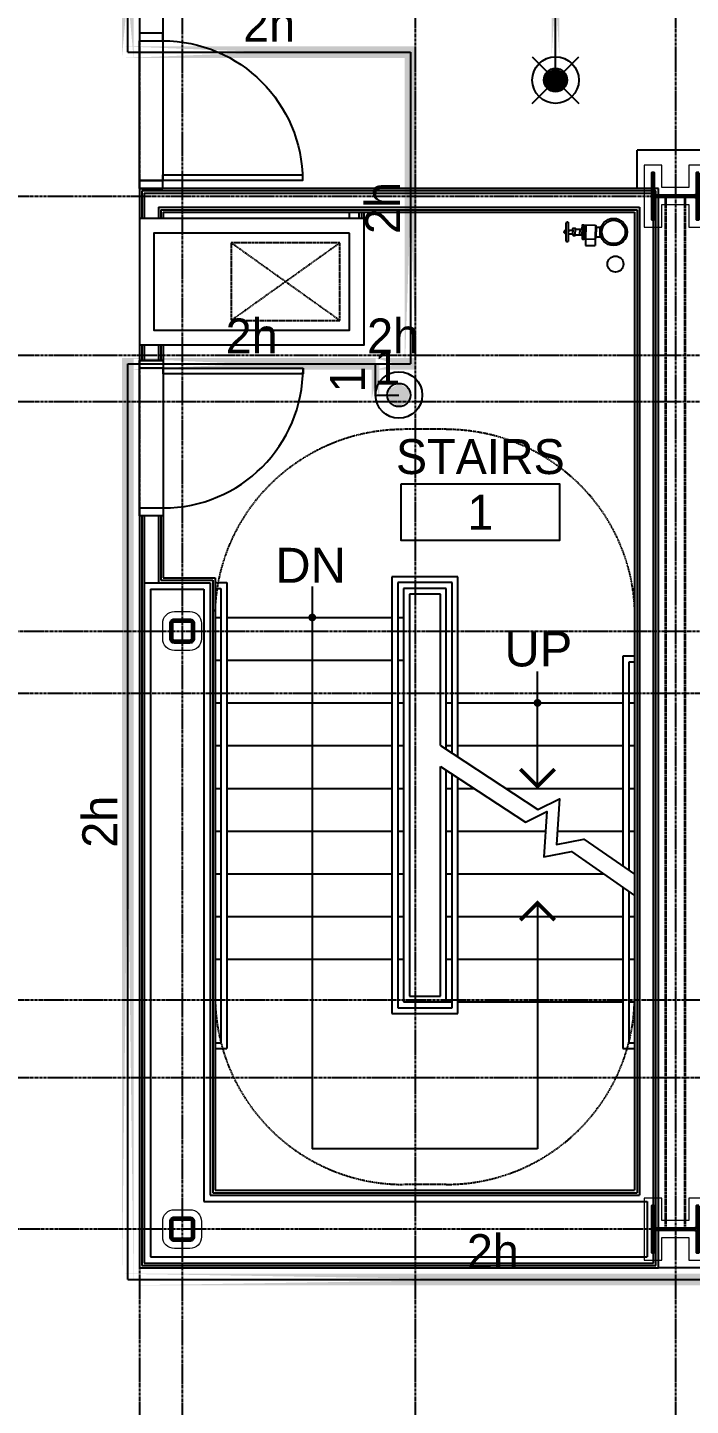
# Model space of a CAD drawing. Header units: inches. Extents: x -6955 to 13123, y -1334 to 3701.
# Drawn here: x 532.8 to 703.5, y 1654.2 to 2009 of the extents above; entities that cross this region are included whole.
import ezdxf
from ezdxf.enums import TextEntityAlignment as Align

# ---------------------------------------------------------------- set-up
doc = ezdxf.new("R2010")
doc.units = ezdxf.units.IN
doc.header["$MEASUREMENT"] = 0
doc.linetypes.add('CENTER2', pattern=[1.125, 0.75, -0.125, 0.125, -0.125])
doc.linetypes.add('HIDDEN2', pattern=[0.1875, 0.125, -0.0625])
for name, color, linetype, lineweight in [('A-Anno-Text', 7, 'Continuous', 25), ('A-Detl-Hatch', 1, 'Continuous', 18), ('A-Detl-Wide', 2, 'Continuous', 35), ('S-Detl-Hatch', 1, 'Continuous', 18), ('S-Detl-Wide', 3, 'Continuous', 35)]:
    doc.layers.add(name, color=color, linetype=linetype, lineweight=lineweight)
for name, color, linetype in [('A-Door', 7, 'Continuous'), ('A-Door-Head', 8, 'Continuous'), ('A-Flor-Hral', 7, 'Continuous'), ('A-Flor-Strs', 8, 'Continuous'), ('A-Grid(SmallScale)', 11, 'CENTER2'), ('A-HVAC', 6, 'HIDDEN2'), ('A-Tag-Rm(Scale)', 7, 'Continuous'), ('A-Wall-Full', 7, 'Continuous'), ('A-Wall-Hatch', 15, 'Continuous'), ('details', 7, 'Continuous'), ('headdn', 7, 'Continuous'), ('PIPEBL', 4, 'Continuous'), ('pipemn', 6, 'Continuous'), ('PIPESPC', 7, 'Continuous'), ('S-Grid-Iden', 7, 'Continuous'), ('TIDYPIPE', 7, 'Continuous')]:
    doc.layers.add(name, color=color, linetype=linetype)
doc.styles.add('G1DIM', font='arial.ttf')
doc.styles.add('PIPE', font='PIPE.SHX')

# ---------------------------------------------------------------- blocks, each defined once
blk = doc.blocks.new('Door 36in')
blk.add_lwpolyline([(0, 36), (1.5, 36), (1.5, 0), (0, 0)], close=True)
blk.add_arc((0, 0), 36, 0, 90)
blk = doc.blocks.new('*U19')
at = {"layer": 'A-Detl-Hatch'}
h = blk.add_hatch(dxfattribs=at)
h.set_pattern_fill('ANSI32', color=256, scale=6, style=0)
h.set_pattern_definition([(45, (0, -6.06), (-1.591, 1.591), []), (45, (1.0607, -6.06), (-1.591, 1.591), [])])
edge = h.paths.add_edge_path()
edge.add_line((6, -12.12), (6, -11.515))
edge.add_line((6, -11.515), (0.795, -11.515))
edge.add_arc((0.795, -10.915), 0.6, 180, 270, ccw=False)
edge.add_line((0.195, -10.915), (0.195, -1.205))
edge.add_arc((0.795, -1.205), 0.6, 90, 180, ccw=False)
edge.add_line((0.795, -0.605), (6, -0.605))
edge.add_line((6, -0.605), (6, 0))
edge.add_line((6, 0), (-6, 0))
edge.add_line((-6, 0), (-6, -0.605))
edge.add_line((-6, -0.605), (-0.795, -0.605))
edge.add_arc((-0.795, -1.205), 0.6, 0, 90, ccw=False)
edge.add_line((-0.195, -1.205), (-0.195, -10.915))
edge.add_arc((-0.795, -10.915), 0.6, 270, 360, ccw=False)
edge.add_line((-0.795, -11.515), (-6, -11.515))
edge.add_line((-6, -11.515), (-6, -12.12))
edge.add_line((-6, -12.12), (6, -12.12))
at = {"color": 0, "linetype": 'ByBlock'}
blk.add_lwpolyline([(6, -12.12), (6, -11.515), (0.795, -11.515, -0.4142136), (0.195, -10.915), (0.195, -1.205, -0.4142136), (0.795, -0.605), (6, -0.605), (6, 0), (-6, 0), (-6, -0.605), (-0.795, -0.605, -0.4142136), (-0.195, -1.205), (-0.195, -10.915, -0.4142136), (-0.795, -11.515), (-6, -11.515), (-6, -12.12)], format="xyb", close=True, dxfattribs=at)
blk = doc.blocks.new('W12X65')
at = {"layer": 'S-Detl-Hatch'}
blk.add_lwpolyline([(13860.59, -7310.28), (13860.59, -7305.67), (13854.79, -7305.67), (13854.79, -7298.76), (13860.59, -7298.76), (13860.59, -7294.16), (13844.59, -7294.16), (13844.59, -7298.76), (13850.4, -7298.76), (13850.4, -7305.67), (13844.59, -7305.67), (13844.59, -7310.28)], close=True, dxfattribs=at)
at = {"layer": 'A-Detl-Wide'}
blk.add_blockref('*U19', (13852.59, -7296.16), dxfattribs=at)
blk = doc.blocks.new('*U40')
at = {"layer": 'A-Detl-Hatch'}
h = blk.add_hatch(dxfattribs=at)
h.set_pattern_fill('ANSI32', color=256, scale=6, style=0)
h.set_pattern_definition([(45, (-3, 0), (-1.591, 1.591), []), (45, (-1.9393, 0), (-1.591, 1.591), [])])
edge = h.paths.add_edge_path(flags=0)
edge.add_line((-2, -0.5), (2, -0.5))
edge.add_arc((2, -1), 0.5, 0, 90, ccw=False)
edge.add_line((2.5, -1), (2.5, -5))
edge.add_arc((2, -5), 0.5, -90, 0, ccw=False)
edge.add_line((2, -5.5), (-2, -5.5))
edge.add_arc((-2, -5), 0.5, 180, 270, ccw=False)
edge.add_line((-2.5, -5), (-2.5, -1))
edge.add_arc((-2, -1), 0.5, 90, 180, ccw=False)
edge = h.paths.add_edge_path(flags=0)
edge.add_line((-2, 0), (2, 0))
edge.add_arc((2, -1), 1, 0, 90, ccw=False)
edge.add_line((3, -1), (3, -5))
edge.add_arc((2, -5), 1, -90, 0, ccw=False)
edge.add_line((2, -6), (-2, -6))
edge.add_arc((-2, -5), 1, 180, 270, ccw=False)
edge.add_line((-3, -5), (-3, -1))
edge.add_arc((-2, -1), 1, 90, 180, ccw=False)
at = {"color": 0, "linetype": 'ByBlock'}
for points in [[(-2, 0), (2, 0, -0.414214), (3, -1), (3, -5, -0.414214), (2, -6), (-2, -6, -0.414214), (-3, -5), (-3, -1, -0.414214)], [(-2, -0.5), (2, -0.5, -0.414214), (2.5, -1), (2.5, -5, -0.414214), (2, -5.5), (-2, -5.5, -0.414214), (-2.5, -5), (-2.5, -1, -0.414214)]]:
    blk.add_lwpolyline(points, format="xyb", close=True, dxfattribs=at)
blk = doc.blocks.new('HSS 6X6')
at = {"layer": 'S-Detl-Hatch'}
blk.add_lwpolyline([(13836.95, -7384.91), (13840.95, -7384.91, -0.414214), (13843.95, -7387.91), (13843.95, -7391.91, -0.414214), (13840.95, -7394.91), (13836.95, -7394.91, -0.414214), (13833.95, -7391.91), (13833.95, -7387.91, -0.414214)], format="xyb", close=True, dxfattribs=at)
at = {"layer": 'A-Detl-Wide'}
blk.add_blockref('*U40', (13838.95, -7386.91), dxfattribs=at)
blk = doc.blocks.new('36in door')
blk.add_lwpolyline([(-1.5, -36), (0, -36), (0, 0), (-1.5, 0)], close=True)
blk.add_arc((0, 0), 36, 180, 270)
blk = doc.blocks.new('Rm Tag')
blk.add_lwpolyline([(-0.2124, 0.0759), (0.2124, 0.0759), (0.2124, -0.0759), (-0.2124, -0.0759)], close=True)
for p in [(0, 0.2858), (0, 0.1493), (0, 0)]:
    blk.add_attdef('XXX', text='', height=0.0938).set_placement(p, align=Align.MIDDLE_CENTER)
blk = doc.blocks.new('st clearance 1')
at = {"linetype": 'HIDDEN2'}
blk.add_line((19.5, 48.5), (30.5, 48.5), dxfattribs=at)
for centre, start, end in [((19.5, 0), 90, 178.2277), ((30.5, 0), 1.7723, 90)]:
    blk.add_arc(centre, 48.5, start, end, dxfattribs=at)
blk = doc.blocks.new('A$C6DF4342F')
at = {"layer": 'A-HVAC'}
for p, q in [((3.92, 6.13), (31.92, -13.87)), ((3.92, -13.87), (31.92, 6.13))]:
    blk.add_line(p, q, dxfattribs=at)
blk.add_lwpolyline([(3.92, 6.13), (31.92, 6.13), (31.92, -13.87), (3.92, -13.87)], close=True, dxfattribs=at)
blk = doc.blocks.new('dpend2')
for p, q in [((-6, -6), (6, 6)), ((6, -6), (-6, 6))]:
    blk.add_line(p, q)
for radius in [6, 3]:
    blk.add_circle((0, 0), radius)
for points in [[(0, 0), (-3, 0), (-2.08, 2.07)], [(0, 0), (-3, 0), (-2.08, -2.07)], [(0, 0), (0, 3), (-2.12, 2.14)], [(0, 0), (0, -3), (-2.12, -2.14)], [(0, 0), (0, 3), (2.12, 2.14)], [(0, 0), (3, 0), (2.08, 2.07)], [(0, 0), (3, 0), (2.08, -2.07)], [(0, 0), (0, -3), (2.12, -2.14)]]:
    blk.add_solid(points)
blk = doc.blocks.new('dpend1')
for radius in [6, 3]:
    blk.add_circle((0, 0), radius)
for points in [[(0.01, 2.97), (-2.53, -1.59), (-2.62, 1.36)], [(0.01, 2.97), (-2.49, -1.59), (2.52, -1.59)], [(2.52, -1.59), (0.01, 2.97), (2.6, 1.47)], [(2.52, -1.59), (-2.53, -1.59), (0.01, -2.98)]]:
    blk.add_solid(points)
blk = doc.blocks.new('PIPESPC')
at = {"layer": 'PIPESPC', "style": 'PIPE', "width": 0.9}
blk.add_attdef('SIZE', text='', height=9, dxfattribs=at).set_placement((0, 4.02), align=Align.CENTER)
at = {"layer": 'PIPESPC', "style": 'PIPE', "flags": 1}
blk.add_attdef('SCHED', (25.3, 3.89), '', height=9, dxfattribs=at)

msp = doc.modelspace()

# ---------------------------------------------------------------- linework, layer by layer
at = {"layer": 'A-Anno-Text'}
for p, q in [((606.0916, 1865.0773), (606.0916, 1720.2773)), ((664.0916, 1813.5924), (664.0916, 1843.1915)), ((664.0916, 1783.5494), (664.0916, 1720.2773)), ((664.0916, 1720.2773), (606.0916, 1720.2773))]:
    msp.add_line(p, q, dxfattribs=at)
at = {"layer": 'A-Anno-Text', "const_width": 1}
for points in [[(606.0916, 1857.5773, 1), (606.0916, 1856.5773, 1)], [(664.0916, 1835.5773, 1), (664.0916, 1834.5773, 1)]]:
    msp.add_lwpolyline(points, format="xyb", close=True, dxfattribs=at)
for points in [[(659.6677, 1818.0163), (664.0916, 1813.5924), (668.5154, 1818.0163)], [(659.6677, 1779.1256), (664.0916, 1783.5494), (668.5154, 1779.1256)]]:
    msp.add_lwpolyline(points, dxfattribs=at)
at = {"layer": 'A-Door'}
for points in [[(567.5916, 2005.5773), (567.5916, 2007.5773), (561.5916, 2007.5773), (561.5916, 2005.5773)], [(567.5916, 1967.5773), (567.5916, 1969.5773), (561.5916, 1969.5773), (561.5916, 1967.5773)], [(561.5916, 1923.2773), (567.7166, 1923.2773), (567.7166, 1921.2773), (561.5916, 1921.2773)], [(561.5916, 1885.2773), (567.7166, 1885.2773), (567.7166, 1883.2773), (561.5916, 1883.2773)]]:
    msp.add_lwpolyline(points, close=True, dxfattribs=at)
at = {"layer": 'A-Door-Head'}
for points in [[(567.5916, 2005.5773), (567.5916, 1969.5773), (561.5916, 1969.5773), (561.5916, 2005.5773)], [(561.5916, 1923.2773), (567.7166, 1923.2773), (567.7166, 1883.2773), (561.5916, 1883.2773)]]:
    msp.add_lwpolyline(points, close=True, dxfattribs=at)
at = {"layer": 'A-Flor-Hral'}
for p, q in [((643.5916, 1867.5773), (626.5916, 1867.5773)), ((626.5916, 1867.5773), (626.5916, 1755.0773)), ((643.5916, 1821.1264), (643.5916, 1867.5773)), ((581.0916, 1866.0773), (584.0916, 1866.0773)), ((581.0916, 1864.5773), (582.5916, 1864.5773)), ((582.5916, 1864.5773), (582.5916, 1747.5773)), ((584.0916, 1866.0773), (584.0916, 1746.0773)), ((642.0916, 1866.0773), (628.0916, 1866.0773)), ((628.0916, 1866.0773), (628.0916, 1756.5773)), ((640.5916, 1864.5773), (629.5916, 1864.5773)), ((629.5916, 1864.5773), (629.5916, 1758.0773)), ((639.0916, 1863.0773), (631.0916, 1863.0773)), ((631.0916, 1863.0773), (631.0916, 1759.5773)), ((639.0916, 1824.0773), (639.0916, 1863.0773)), ((640.5916, 1823.0937), (640.5916, 1864.5773)), ((642.0916, 1822.11), (642.0916, 1866.0773)), ((686.0916, 1847.0773), (686.0916, 1793.0458)), ((689.0916, 1847.0773), (686.0916, 1847.0773)), ((687.5916, 1845.5773), (687.5916, 1792.005)), ((689.0916, 1845.5773), (687.5916, 1845.5773)), ((639.0916, 1759.5773), (639.0916, 1818.7415)), ((640.5916, 1758.0773), (640.5916, 1817.7579)), ((642.0916, 1756.5773), (642.0916, 1816.7742)), ((643.5916, 1755.0773), (643.5916, 1815.7906)), ((686.0916, 1787.5872), (686.0916, 1746.0773)), ((687.5916, 1786.5464), (687.5916, 1747.5773)), ((628.0916, 1756.5773), (642.0916, 1756.5773)), ((629.5916, 1758.0773), (640.5916, 1758.0773)), ((631.0916, 1759.5773), (639.0916, 1759.5773)), ((626.5916, 1755.0773), (643.5916, 1755.0773)), ((581.0916, 1747.5773), (582.5916, 1747.5773)), ((581.0916, 1746.0773), (584.0916, 1746.0773)), ((686.0916, 1746.0773), (689.0916, 1746.0773)), ((687.5916, 1747.5773), (689.0916, 1747.5773))]:
    msp.add_line(p, q, dxfattribs=at)
for points in [[(639.0916, 1824.0773), (664.1939, 1807.6161), (669.7451, 1810.3506), (668.9716, 1798.6285), (676.0279, 1800.0289), (689.0916, 1790.9642)], [(639.0916, 1818.7415), (660.9713, 1804.3935), (666.5225, 1807.128), (665.749, 1795.4059), (672.8053, 1796.8063), (689.0916, 1785.5055)]]:
    msp.add_lwpolyline(points, dxfattribs=at)
at = {"layer": 'A-Flor-Strs'}
for p, q in [((581.0916, 1857.0773), (582.5916, 1857.0773)), ((584.0916, 1857.0773), (626.5916, 1857.0773)), ((628.0916, 1857.0773), (629.5916, 1857.0773)), ((581.0916, 1846.0773), (582.5916, 1846.0773)), ((584.0916, 1846.0773), (626.5916, 1846.0773)), ((628.0916, 1846.0773), (629.5916, 1846.0773)), ((581.0916, 1835.0773), (582.5916, 1835.0773)), ((584.0916, 1835.0773), (626.5916, 1835.0773)), ((628.0916, 1835.0773), (629.5916, 1835.0773)), ((640.5916, 1835.0773), (642.0916, 1835.0773)), ((643.5916, 1835.0773), (686.0916, 1835.0773)), ((687.5916, 1835.0773), (689.0916, 1835.0773)), ((581.0916, 1824.0773), (582.5916, 1824.0773)), ((584.0916, 1824.0773), (626.5916, 1824.0773)), ((628.0916, 1824.0773), (629.5916, 1824.0773)), ((640.5916, 1824.0773), (642.0916, 1824.0773)), ((643.5916, 1824.0773), (686.0916, 1824.0773)), ((687.5916, 1824.0773), (689.0916, 1824.0773)), ((581.0916, 1813.0773), (582.5916, 1813.0773)), ((584.0916, 1813.0773), (626.5916, 1813.0773)), ((628.0916, 1813.0773), (629.5916, 1813.0773)), ((640.5916, 1813.0773), (642.0916, 1813.0773)), ((643.5916, 1813.0773), (647.7291, 1813.0773)), ((655.8658, 1813.0773), (686.0916, 1813.0773)), ((687.5916, 1813.0773), (689.0916, 1813.0773)), ((581.0916, 1802.0773), (582.5916, 1802.0773)), ((584.0916, 1802.0773), (626.5916, 1802.0773)), ((628.0916, 1802.0773), (629.5916, 1802.0773)), ((640.5916, 1802.0773), (642.0916, 1802.0773)), ((643.5916, 1802.0773), (666.1892, 1802.0773)), ((669.1992, 1802.0773), (686.0916, 1802.0773)), ((687.5916, 1802.0773), (689.0916, 1802.0773)), ((581.0916, 1791.0773), (582.5916, 1791.0773)), ((584.0916, 1791.0773), (626.5916, 1791.0773)), ((628.0916, 1791.0773), (629.5916, 1791.0773)), ((640.5916, 1791.0773), (642.0916, 1791.0773)), ((643.5916, 1791.0773), (681.0617, 1791.0773)), ((581.0916, 1780.0773), (582.5916, 1780.0773)), ((584.0916, 1780.0773), (626.5916, 1780.0773)), ((628.0916, 1780.0773), (629.5916, 1780.0773)), ((640.5916, 1780.0773), (642.0916, 1780.0773)), ((643.5916, 1780.0773), (686.0916, 1780.0773)), ((687.5916, 1780.0773), (689.0916, 1780.0773)), ((581.0916, 1769.0773), (582.5916, 1769.0773)), ((584.0916, 1769.0773), (626.5916, 1769.0773)), ((628.0916, 1769.0773), (629.5916, 1769.0773)), ((640.5916, 1769.0773), (642.0916, 1769.0773)), ((643.5916, 1769.0773), (686.0916, 1769.0773)), ((687.5916, 1769.0773), (689.0916, 1769.0773)), ((640.5916, 1758.0773), (642.0916, 1758.0773)), ((643.5916, 1758.0773), (686.0916, 1758.0773)), ((687.5916, 1758.0773), (689.0916, 1758.0773))]:
    msp.add_line(p, q, dxfattribs=at)
at = {"layer": 'A-Grid(SmallScale)'}
for p, q in [((561.5897, 3132.3201), (561.5897, 1223.6428)), ((632.5897, 3132.3201), (632.5897, 1223.6428)), ((699.5897, 3132.3201), (699.5897, 1223.6428)), ((572.5897, 3110.5182), (572.5897, 1223.6428)), ((-6.4103, 1965.5773), (3801.5897, 1965.5773)), ((3801.5897, 1912.5773), (-6.4103, 1912.5773)), ((17.7045, 1853.5773), (3801.5897, 1853.5773)), ((-6.4103, 1837.5773), (3801.5897, 1837.5773)), ((19.3911, 1758.5773), (3801.5897, 1758.5773)), ((-6.4103, 1738.5773), (3801.5897, 1738.5773)), ((3799.5897, 1699.5773), (8.3999, 1699.5773))]:
    msp.add_line(p, q, dxfattribs=at)
msp.add_lwpolyline([(3801.5897, 1924.5773), (18.5272, 1924.5773), (6.4647, 1939.3898), (-40.7853, 1939.3898)], dxfattribs=at)
at = {"layer": 'A-Wall-Full'}
for p, q in [((561.5916, 2189.5773), (561.5916, 2005.5773)), ((567.5916, 2014.5773), (567.5916, 2005.5773)), ((561.5916, 2005.5773), (567.5916, 2005.5773)), ((808.9666, 1977.4523), (689.7797, 1977.4523)), ((689.7797, 1967.5773), (689.7797, 1977.4523)), ((561.5916, 1969.5773), (567.5916, 1969.5773)), ((561.5916, 1967.5773), (561.5916, 1969.5773)), ((567.5916, 1967.5773), (567.5916, 1969.5773)), ((695.2166, 1967.5773), (561.5916, 1967.5773)), ((561.5916, 1967.5773), (561.5916, 1959.7773)), ((689.7797, 1967.5773), (561.5916, 1967.5773)), ((695.2166, 1689.5773), (695.2166, 1967.5773)), ((567.7166, 1961.4523), (567.7166, 1959.7773)), ((567.7166, 1961.4523), (689.0916, 1961.4523)), ((619.4659, 1959.7773), (619.4659, 1961.4523)), ((689.0916, 1961.4523), (689.0916, 1709.5773)), ((561.5916, 1927.2773), (561.5916, 1923.2773)), ((567.7166, 1927.2773), (567.7166, 1923.2773)), ((567.7166, 1923.2773), (561.5916, 1923.2773)), ((567.7166, 1883.2773), (561.5916, 1883.2773)), ((561.5916, 1883.2773), (561.5916, 1689.5773)), ((567.7166, 1883.2773), (567.7166, 1867.2773)), ((567.7166, 1867.2773), (581.0916, 1867.2773)), ((581.0916, 1867.2773), (581.0916, 1709.5773)), ((581.0916, 1709.5773), (689.0916, 1709.5773)), ((561.5916, 1689.5773), (695.2166, 1689.5773)), ((728.6019, 1689.5773), (695.2166, 1689.5773))]:
    msp.add_line(p, q, dxfattribs=at)
for points in [[(619.4659, 1959.7773), (561.5897, 1959.7773), (561.5897, 1927.2773), (619.4659, 1927.2773)], [(615.7159, 1956.0273), (565.3397, 1956.0273), (565.3397, 1931.0273), (615.7159, 1931.0273)]]:
    msp.add_lwpolyline(points, close=True, dxfattribs=at)
at = {"layer": 'A-Wall-Hatch'}
for p, q in [((694.5916, 1966.9523), (562.2166, 1966.9523)), ((562.2166, 1966.9523), (562.2166, 1959.7773)), ((562.8416, 1966.3273), (562.8416, 1959.7773)), ((562.8416, 1966.3273), (693.9666, 1966.3273)), ((693.9666, 1690.8273), (693.9666, 1966.3273)), ((694.5916, 1690.2023), (694.5916, 1966.9523)), ((566.4666, 1962.7023), (566.4666, 1959.7773)), ((566.4666, 1962.7023), (690.3416, 1962.7023)), ((690.3416, 1962.7023), (690.3416, 1708.3273)), ((567.0916, 1962.0773), (567.0916, 1959.7773)), ((567.0916, 1962.0773), (689.7166, 1962.0773)), ((615.7159, 1959.7773), (615.7159, 1961.4523)), ((618.2159, 1959.7773), (618.2159, 1961.4523)), ((618.8409, 1959.7773), (618.8409, 1961.4523)), ((689.7166, 1962.0773), (689.7166, 1708.9523)), ((562.2166, 1927.2773), (562.2166, 1923.2773)), ((562.8416, 1927.2773), (562.8416, 1923.2773)), ((566.4666, 1927.2773), (566.4666, 1923.2773)), ((567.0916, 1927.2773), (567.0916, 1923.2773)), ((562.2166, 1883.2773), (562.2166, 1690.2023)), ((562.8416, 1883.2773), (562.8416, 1690.8273)), ((566.4666, 1883.2773), (566.4666, 1866.0273)), ((567.0916, 1883.2773), (567.0916, 1866.6523)), ((567.0916, 1866.6523), (580.4666, 1866.6523)), ((580.4666, 1866.6523), (580.4666, 1708.9523)), ((562.8416, 1866.0273), (579.8416, 1866.0273)), ((564.4666, 1864.4023), (564.4666, 1692.4523)), ((564.4666, 1864.4023), (578.2166, 1864.4023)), ((578.2166, 1864.4023), (578.2166, 1706.7023)), ((579.8416, 1866.0273), (579.8416, 1708.3273)), ((578.2166, 1706.7023), (692.3416, 1706.7023)), ((579.8416, 1708.3273), (690.3416, 1708.3273)), ((580.4666, 1708.9523), (689.7166, 1708.9523)), ((692.3416, 1706.7023), (692.3416, 1692.4523)), ((564.4666, 1692.4523), (692.3416, 1692.4523)), ((562.2166, 1690.2023), (694.5916, 1690.2023)), ((562.8416, 1690.8273), (693.9666, 1690.8273))]:
    msp.add_line(p, q, dxfattribs=at)
at = {"layer": 'Defpoints'}
msp.add_point((695.683, 1968.351), dxfattribs=at)
at = {"layer": 'details'}
for p, q in [((671.3779, 1958.5386), (671.3779, 1954.1633)), ((676.4138, 1954.4888), (676.4138, 1952.851)), ((676.4138, 1952.851), (678.9138, 1952.851)), ((678.9138, 1954.5966), (678.9138, 1952.851))]:
    msp.add_line(p, q, dxfattribs=at)
for points in [[(672.0046, 1958.851), (672.0046, 1953.851)], [(671.3779, 1956.8104), (671.2593, 1956.8104), (671.2593, 1956.351)], [(671.3779, 1955.8915), (671.2593, 1955.8915), (671.2593, 1956.351)], [(672.0913, 1956.6986), (672.0913, 1956.351)], [(672.0913, 1956.0033), (672.0913, 1956.351)], [(673.1725, 1956.8104), (673.1725, 1956.351)], [(673.1725, 1955.8915), (673.1725, 1956.351)], [(673.7892, 1957.0755), (675.5743, 1957.0755), (675.5743, 1956.351)], [(673.7892, 1955.6265), (675.5743, 1955.6265), (675.5743, 1956.351)], [(674.9853, 1957.0755), (674.9853, 1956.351)], [(674.9853, 1955.6265), (674.9853, 1956.351)], [(675.5743, 1957.0755), (675.7159, 1958.2256), (675.7159, 1956.351)], [(675.5743, 1955.6265), (675.7159, 1954.4763), (675.7159, 1956.351)], [(675.7159, 1958.2256), (675.9442, 1958.2256), (675.9442, 1956.351)], [(675.7159, 1954.4763), (675.9442, 1954.4763), (675.9442, 1956.351)], [(675.9442, 1958.1505), (676.054, 1958.1505)], [(676.054, 1958.1505), (676.054, 1958.2256), (679.0488, 1958.0997)], [(676.054, 1958.1505), (676.054, 1956.351)], [(676.054, 1954.5514), (676.054, 1956.351)], [(676.5338, 1958.2055), (676.5338, 1956.351)], [(676.5338, 1954.4965), (676.5338, 1956.351)], [(679.0488, 1958.0997), (679.0488, 1956.351)], [(679.0488, 1958.0997), (679.1704, 1957.601), (679.1704, 1956.351)], [(679.0488, 1954.6022), (679.0488, 1956.351)], [(679.0488, 1954.6022), (679.1704, 1955.101), (679.1704, 1956.351)], [(679.1704, 1957.601), (680.4138, 1957.601)], [(679.1704, 1955.101), (680.4138, 1955.101)], [(675.9442, 1954.5514), (676.054, 1954.5514)], [(676.054, 1954.5514), (676.054, 1954.4763), (679.0488, 1954.6022)]]:
    msp.add_lwpolyline(points, dxfattribs=at)
for points in [[(671.2593, 1956.7229, 0.42499255), (670.9138, 1956.351, 0.92880722)], [(671.2593, 1955.979, -0.42499255), (670.9138, 1956.351, -0.92880722)], [(672.0046, 1956.6986), (672.0913, 1956.6986), (672.0913, 1956.8104), (673.1725, 1956.8104), (673.1725, 1957.0092, -0.21485467), (673.305, 1957.3032), (673.7892, 1957.3032), (673.7892, 1956.351)], [(672.0046, 1956.0033), (672.0913, 1956.0033), (672.0913, 1955.8915), (673.1725, 1955.8915), (673.1725, 1955.6927, 0.21485467), (673.305, 1955.3987), (673.7892, 1955.3987), (673.7892, 1956.351)]]:
    msp.add_lwpolyline(points, format="xyb", dxfattribs=at)
for centre, radius in [((683.683, 1956.351), 3.5), ((683.683, 1956.351), 3), ((684.1582, 1948.0706), 2.0625)]:
    msp.add_circle(centre, radius, dxfattribs=at)
for centre, start, end in [((671.935, 1958.2056), 83.847772, 149.131953), ((671.935, 1954.4963), 210.868047, 276.152228)]:
    msp.add_arc(centre, 0.6491, start, end, dxfattribs=at)
at = {"layer": 'PIPEBL'}
for p, q in [((668.7266, 1995.4623), (668.7266, 2033.9623)), ((622.4041, 1914.3648), (622.4041, 1922.36)), ((622.4041, 1914.3648), (628.4041, 1914.3648))]:
    msp.add_line(p, q, dxfattribs=at)
at = {"layer": 'pipemn'}
for p, q in [((558.5886, 2002.644), (558.5886, 2033.9623)), ((558.5886, 2002.644), (631.4082, 2002.644)), ((631.4082, 2002.644), (631.4082, 1922.36)), ((558.5886, 1686.5773), (558.5886, 1922.36)), ((558.5886, 1922.36), (622.4041, 1922.36)), ((622.4041, 1922.36), (631.4082, 1922.36)), ((558.5886, 1686.5773), (746.6019, 1686.5773))]:
    msp.add_line(p, q, dxfattribs=at)
at = {"layer": 'S-Detl-Wide', "linetype": 'HIDDEN2'}
for p, q in [((697.0897, 1699.7723), (697.0897, 1965.3823)), ((702.0897, 1699.7723), (702.0897, 1965.3823))]:
    msp.add_line(p, q, dxfattribs=at)
at = {"layer": 'TIDYPIPE', "color": 7}
for points, const_width in [([(558.5886, 2001.144), (558.5886, 2033.9623)], 3), ([(668.7266, 2001.4623), (668.7266, 2033.9623)], 2), ([(631.4082, 1920.86), (631.4082, 2004.144)], 3), ([(557.0886, 2002.644), (632.9082, 2002.644)], 3), ([(557.0886, 1922.36), (622.4041, 1922.36)], 3), ([(558.5886, 1685.0773), (558.5886, 1923.86)], 3), ([(622.4041, 1922.36), (632.9082, 1922.36)], 3), ([(622.4041, 1913.3648), (622.4041, 1922.36)], 2), ([(557.0886, 1686.5773), (746.6019, 1686.5773)], 3)]:
    msp.add_lwpolyline(points, close=True, dxfattribs=dict(at, const_width=const_width))

# ---------------------------------------------------------------- block references
at = {"rotation": 90}
for p in [(-6602.6281, -11887.0174), (-6602.6281, -12153.0174)]:
    msp.add_blockref('W12X65', p, dxfattribs=at)
at = {"layer": 'A-Door', "xscale": -1, "rotation": 90}
msp.add_blockref('36in door', (567.5916, 1969.5773), dxfattribs=at)
at = {"layer": 'A-Door', "rotation": 270}
msp.add_blockref('Door 36in', (567.7166, 1921.2773), dxfattribs=at)
at = {"layer": 'A-Flor-Strs', "linetype": 'HIDDEN2', "extrusion": (0, 0, -1), "zscale": -1}
msp.add_blockref('st clearance 1', (-660.0916, 1857.0773), dxfattribs=at)
at = {"layer": 'A-Flor-Strs', "linetype": 'HIDDEN2', "rotation": 180}
msp.add_blockref('st clearance 1', (660.0916, 1759.5773), dxfattribs=at)
at = {"layer": 'A-HVAC', "extrusion": (0, 0, -1), "zscale": -1}
msp.add_blockref('A$C6DF4342F', (-617.1392, 1947.4012), dxfattribs=at)
at = {"layer": 'A-Tag-Rm(Scale)'}
ref = msp.add_blockref('Rm Tag', (649.3726, 1884.1736), dxfattribs=dict(at, xscale=96, yscale=96, zscale=96))
ref.add_attrib('XXX', 'STAIRS', dxfattribs={"layer": '0', "height": 9}).set_placement((649.3726, 1898.5046), align=Align.MIDDLE_CENTER)
ref.add_attrib('XXX', '1', dxfattribs={"layer": '0', "height": 9}).set_placement((649.3726, 1884.1736), align=Align.MIDDLE_CENTER)
at = {"layer": 'headdn', "rotation": 270}
msp.add_blockref('dpend2', (668.7266, 1995.4623), dxfattribs=at)
at = {"layer": 'headdn'}
msp.add_blockref('dpend1', (628.4041, 1914.3648), dxfattribs=at)
at = {"layer": 'PIPESPC'}
ref = msp.add_blockref('PIPESPC', (594.9984, 2002.644), dxfattribs=at)
ref.add_attrib('SIZE', '2h', dxfattribs={"color": 0, "height": 9, "style": 'PIPE'}).set_placement((594.9984, 2002.644), align=Align.BOTTOM_CENTER)
ref = msp.add_blockref('PIPESPC', (631.4082, 1962.502), dxfattribs=dict(at, rotation=90))
ref.add_attrib('SIZE', '2h', dxfattribs={"color": 0, "height": 9, "rotation": 90, "style": 'PIPE'}).set_placement((631.4082, 1962.502), align=Align.BOTTOM_CENTER)
ref = msp.add_blockref('PIPESPC', (590.4963, 1922.36), dxfattribs=at)
ref.add_attrib('SIZE', '2h', dxfattribs={"color": 0, "height": 9, "style": 'PIPE'}).set_placement((590.4963, 1922.36), align=Align.BOTTOM_CENTER)
ref = msp.add_blockref('PIPESPC', (626.9061, 1922.36), dxfattribs=at)
ref.add_attrib('SIZE', '2h', dxfattribs={"color": 0, "height": 9, "style": 'PIPE'}).set_placement((626.9061, 1922.36), align=Align.BOTTOM_CENTER)
ref = msp.add_blockref('PIPESPC', (625.4041, 1914.3648), dxfattribs=at)
ref.add_attrib('SIZE', '1', dxfattribs={"color": 0, "height": 9, "style": 'PIPE'}).set_placement((625.4041, 1914.3648), align=Align.BOTTOM_CENTER)
ref = msp.add_blockref('PIPESPC', (622.4041, 1918.3624), dxfattribs=dict(at, rotation=90))
ref.add_attrib('SIZE', '1', dxfattribs={"color": 0, "height": 9, "rotation": 90, "style": 'PIPE'}).set_placement((622.4041, 1918.3624), align=Align.BOTTOM_CENTER)
ref = msp.add_blockref('PIPESPC', (558.5886, 1804.4686), dxfattribs=dict(at, rotation=90))
ref.add_attrib('SIZE', '2h', dxfattribs={"color": 0, "height": 9, "rotation": 90, "style": 'PIPE'}).set_placement((558.5886, 1804.4686), align=Align.BOTTOM_CENTER)
ref = msp.add_blockref('PIPESPC', (652.5953, 1686.5773), dxfattribs=at)
ref.add_attrib('SIZE', '2h', dxfattribs={"color": 0, "height": 9, "style": 'PIPE'}).set_placement((652.5953, 1686.5773), align=Align.BOTTOM_CENTER)
at = {"layer": 'S-Grid-Iden'}
for p in [(-13266.36, 9243.4864), (-13266.36, 9089.4864)]:
    msp.add_blockref('HSS 6X6', p, dxfattribs=at)

# ---------------------------------------------------------------- texts
at = {"layer": 'A-Anno-Text', "char_height": 9, "style": 'G1DIM'}
for s, insert, attachment_point in [('DN', (614.745, 1875.0147), 3), ('UP', (655.5817, 1853.4761), 1)]:
    msp.add_mtext(s, dxfattribs=dict(at, insert=insert, attachment_point=attachment_point))

doc.saveas('drawing.dxf')
